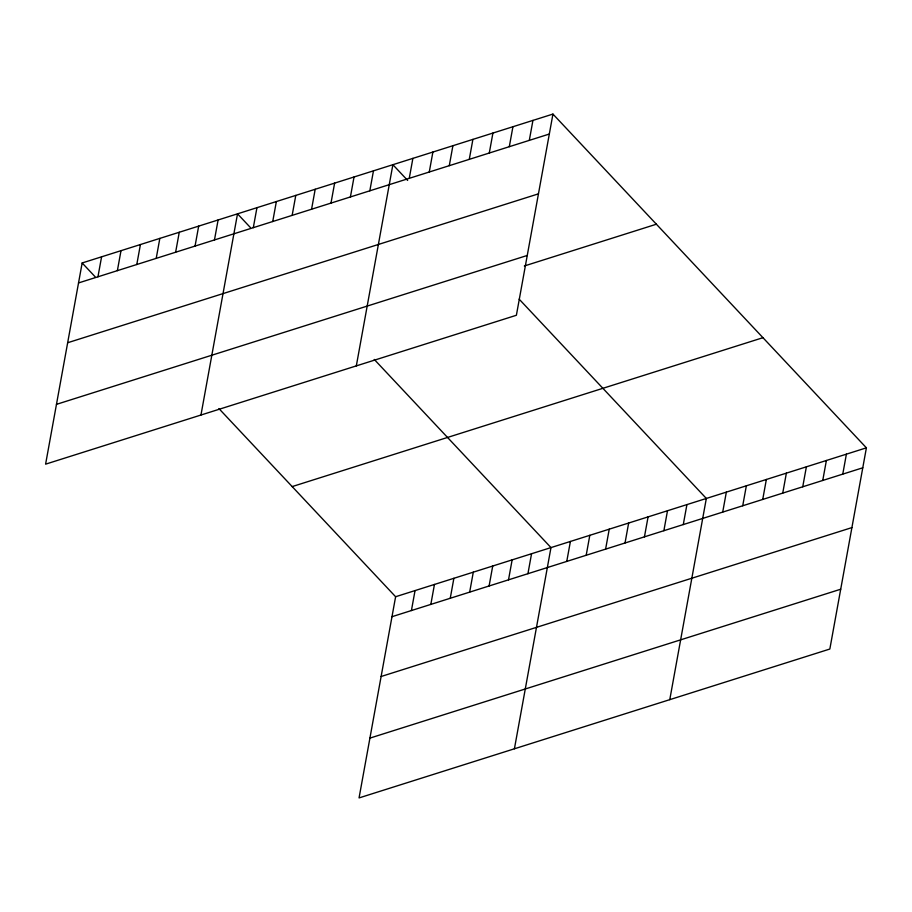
<?xml version="1.0" encoding="UTF-8"?>
<svg xmlns="http://www.w3.org/2000/svg" width="912" height="912" viewBox="0 0 912 912"><rect width="100%" height="100%" fill="white"/><g stroke="black" fill="none" stroke-linecap="round" stroke-linejoin="round"><path stroke-width="1.37" d="M82.16 262.964L45.6 464.162L516.386 315.267L552.946 114.08L82.16 262.964L95.099 276.735M97.949 276.792L101.585 256.831M117.374 270.659L121 250.686M136.789 264.514L140.425 244.541M156.214 258.37L159.839 238.397M175.628 252.225L179.265 232.264M195.054 246.092L198.679 226.119M214.468 239.947L218.105 219.974M200.959 415.028L237.519 213.83L250.447 227.601M253.308 227.658L256.945 207.697M272.734 221.525L276.359 201.552M292.148 215.38L295.784 195.407M311.573 209.236L315.199 189.263M330.988 203.091L334.624 183.13M350.413 196.946L354.038 176.985M369.827 190.813L373.464 170.84M356.318 365.894L392.878 164.696L407.653 180.428M409.26 178.342L412.885 158.369M429.267 172.015L432.892 152.042M449.274 165.688L452.899 145.715M469.281 159.361L472.906 139.388M218.914 408.576L395.614 596.733L359.054 797.92L829.84 649.036L866.4 447.838L552.946 114.08M489.288 153.022L492.925 133.061M411.415 610.55L415.04 590.588M509.295 146.695L512.932 126.734M430.829 604.417L434.454 584.444M529.302 140.368L532.939 120.407M450.254 598.272L453.88 578.299M469.669 592.127L473.294 572.166M489.094 585.983L492.719 566.021M508.508 579.85L512.134 559.877M527.923 573.705L531.559 553.732M514.414 748.786L550.973 547.588L374.262 359.442M566.762 561.416L570.399 541.454M586.188 555.283L589.813 535.31M605.602 549.138L609.239 529.165M625.028 542.993L628.653 523.021M644.442 536.849L648.079 516.887M663.868 530.716L667.493 510.743M683.282 524.571L686.918 504.598M669.773 699.652L706.333 498.454L519.156 299.159M722.714 512.099L726.34 492.127M742.721 505.772L746.347 485.8M762.728 499.445L766.354 479.473M782.735 493.118L786.372 473.146M802.742 486.791L806.379 466.819M822.749 480.464L826.386 460.492M842.768 474.126L846.393 454.165M78.535 282.937L549.32 134.041M67.67 342.741L538.445 193.846M56.464 404.358L527.25 255.463M524.332 265.985L656.389 224.215M292.182 486.586L762.956 337.691M395.614 596.733L866.4 447.838M391.989 616.694L862.775 467.799M381.125 676.499L851.899 527.603M369.919 738.116L840.704 589.22"/></g></svg>
